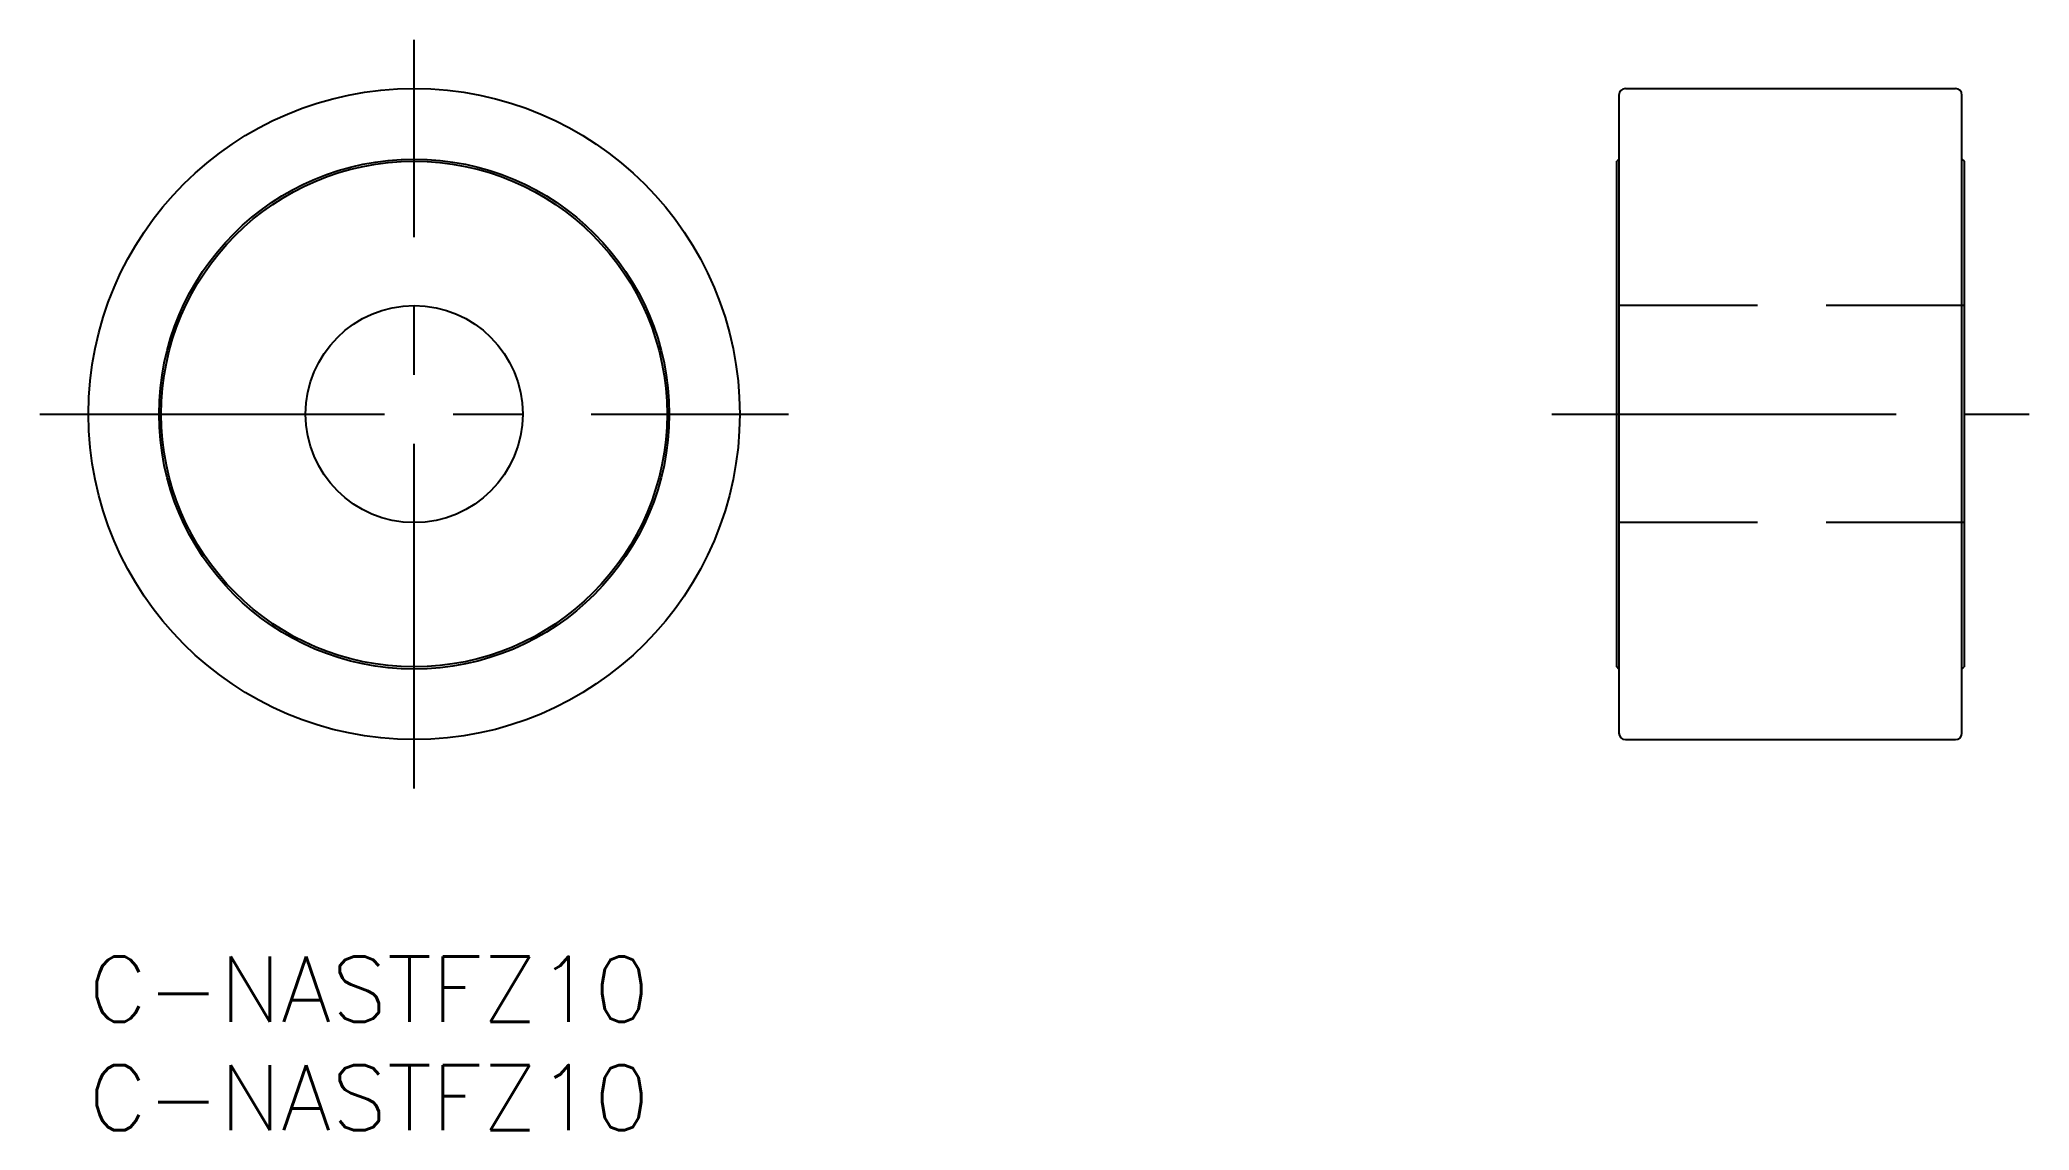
# Model space of a CAD drawing. Extents: x -2.2 to 89.4, y -8 to 42.2.
import ezdxf

# ---------------------------------------------------------------- set-up
doc = ezdxf.new("R2010")
doc.units = 0
doc.header["$LTSCALE"] = 0.5
doc.linetypes.add('CENTER', pattern=[50.8, 31.75, -6.35, 6.35, -6.35])
doc.linetypes.add('DASHED', pattern=[19.05, 12.7, -6.35])
for name, color, linetype in [('MSM_CENTER', 1, 'CENTER'), ('MSM_CONTINUOUS', 7, 'CONTINUOUS'), ('MSM_DASHED', 4, 'DASHED'), ('MSM_PART_NUMBER', 7, 'CONTINUOUS')]:
    doc.layers.add(name, color=color, linetype=linetype)
doc.styles.get("Standard").update_dxf_attribs({"font": 'txt.shx', "height": 3, "bigfont": 'bigfont.shx'})

# ---------------------------------------------------------------- blocks, each defined once
blk = doc.blocks.new('*U13')
at = {"layer": 'MSM_PART_NUMBER'}
blk.add_text('C-NASTFZ10', height=3, dxfattribs=at).set_placement((0, -3))
blk = doc.blocks.new('*U14')
at = {"layer": 'MSM_PART_NUMBER'}
blk.add_text('C-NASTFZ10', height=3, dxfattribs=at).set_placement((0, -8))

msp = doc.modelspace()

# ---------------------------------------------------------------- linework, layer by layer
at = {"layer": 'MSM_CENTER'}
for p, q in [((15, 7.753), (15, 42.247)), ((-2.247, 25), (32.247, 25)), ((67.406, 25), (89.406, 25))]:
    msp.add_line(p, q, dxfattribs=at)
at = {"layer": 'MSM_CONTINUOUS'}
for p, q in [((70.506, 39.7), (70.506, 10.3)), ((70.806, 40), (86.006, 40)), ((86.306, 10.3), (86.306, 39.7)), ((70.506, 36.75), (70.406, 36.65)), ((86.306, 36.75), (86.406, 36.65)), ((70.406, 13.35), (70.406, 36.65)), ((86.406, 36.65), (86.406, 13.35)), ((70.506, 13.25), (70.406, 13.35)), ((86.306, 13.25), (86.406, 13.35)), ((70.806, 10), (86.006, 10))]:
    msp.add_line(p, q, dxfattribs=at)
for radius in [15, 11.75, 11.65, 5]:
    msp.add_circle((15, 25), radius, dxfattribs=at)
for centre, start, end in [((70.806, 39.7), 90, 180), ((86.006, 39.7), 0, 90), ((70.806, 10.3), 180, 270), ((86.006, 10.3), 270, 0)]:
    msp.add_arc(centre, 0.3, start, end, dxfattribs=at)
at = {"layer": 'MSM_DASHED'}
for p, q in [((86.406, 30), (70.406, 30)), ((86.406, 20), (70.406, 20))]:
    msp.add_line(p, q, dxfattribs=at)

# ---------------------------------------------------------------- block references
at = {"layer": 'MSM_CONTINUOUS'}
for name in ['*U13', '*U14']:
    msp.add_blockref(name, (0, 0), dxfattribs=at)

doc.saveas('drawing.dxf')
